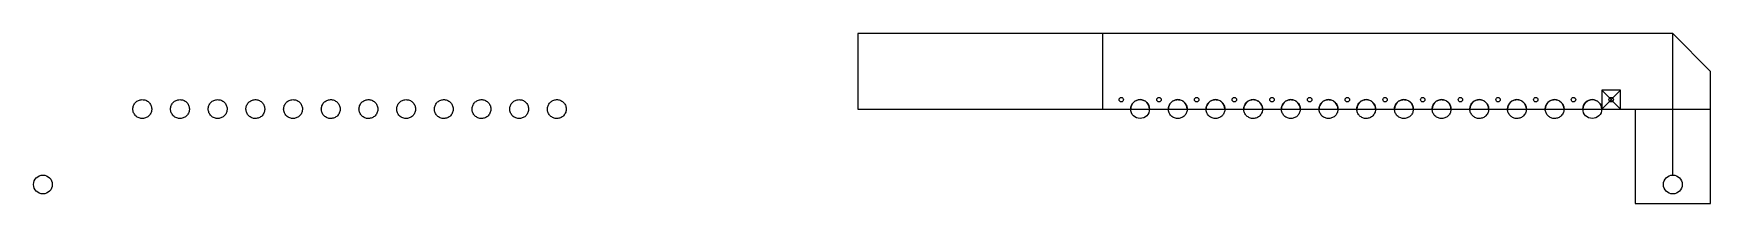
# Model space of a CAD drawing. Header units: millimetres. Extents: x -278 to 288, y -32 to 25.
import ezdxf

# ---------------------------------------------------------------- set-up
doc = ezdxf.new("R2010")
doc.units = ezdxf.units.MM
doc.layers.get('0').update_dxf_attribs({"linetype": 'CONTINUOUS'})

msp = doc.modelspace()

# ---------------------------------------------------------------- linework, layer by layer
for p, q in [((0, 25.4), (0, 0)), ((82.55, 25.4), (0, 25.4)), ((275.07, 0), (275.07, 25.4)), ((257.42, 6.35), (251.06, 6.35)), ((251.06, 0), (257.42, 6.35)), ((257.42, 0), (257.42, 6.35)), ((0, 0), (82.55, 0)), ((262.37, 0), (287.77, 0)), ((275.07, -22.23), (275.07, 0))]:
    msp.add_line(p, q)
for points in [[(82.55, 0), (262.37, 0), (262.37, -31.75), (287.77, -31.75), (287.77, 0), (287.77, 12.7), (275.07, 25.4), (82.55, 25.4)], [(251.06, 0), (257.42, 0), (251.06, 6.35)]]:
    msp.add_lwpolyline(points, close=True)
for centre, radius in [((88.9, 3.17), 0.75), ((95.25, 0), 3.18), ((101.62, 3.17), 0.75), ((114.34, 3.17), 0.75), ((127.06, 3.17), 0.75), ((139.77, 3.17), 0.75), ((152.49, 3.17), 0.75), ((165.21, 3.17), 0.75), ((177.93, 3.17), 0.75), ((190.65, 3.17), 0.75), ((203.37, 3.17), 0.75), ((216.08, 3.17), 0.75), ((228.8, 3.17), 0.75), ((241.52, 3.17), 0.75), ((247.89, 0), 3.18), ((254.24, 3.17), 0.75), ((-275.07, -25.4), 3.17), ((275.07, -25.4), 3.17)]:
    msp.add_circle(centre, radius)
for centre, radius in [((95.25, 0), 3.17), ((107.97, 0), 3.17), ((120.69, 0), 3.17), ((133.41, 0), 3.17), ((146.13, 0), 3.17), ((158.85, 0), 3.17), ((171.57, 0), 3.17), ((184.29, 0), 3.17), ((197.01, 0), 3.17), ((209.73, 0), 3.17), ((222.45, 0), 3.17), ((235.17, 0), 3.17), ((247.89, 0), 3.18)]:
    msp.add_arc(centre, radius, 0, 180)
for points, knots in [([(-244.71, 0), (-244.71, -0.01), (-244.71, -0.01), (-244.7, -0.43), (-244.62, -0.84), (-244.3, -1.61), (-244.07, -1.95), (-243.78, -2.25), (-243.61, -2.41), (-243.43, -2.56), (-243.03, -2.81), (-242.82, -2.91), (-242.21, -3.13), (-241.8, -3.19), (-240.97, -3.15), (-240.57, -3.05), (-239.82, -2.7), (-239.48, -2.46), (-238.92, -1.85), (-238.7, -1.5), (-238.41, -0.72), (-238.34, -0.31), (-238.37, 0.52), (-238.46, 0.92), (-238.8, 1.68), (-239.04, 2.02), (-239.64, 2.59), (-240, 2.81), (-240.77, 3.11), (-241.18, 3.18), (-242.01, 3.17), (-242.41, 3.08), (-243.17, 2.75), (-243.52, 2.51), (-244.09, 1.92), (-244.32, 1.57), (-244.63, 0.81), (-244.71, 0.41), (-244.71, 0)], [-0.250143, -0.250143, -0.250143, -0.250143, -0.248059, -0.248059, -0.12403, -0.12403, 0, 0, 0, 0.070225, 0.070225, 0.140449, 0.140449, 0.264479, 0.264479, 0.388508, 0.388508, 0.512538, 0.512538, 0.636568, 0.636568, 0.760597, 0.760597, 0.884627, 0.884627, 1.008656, 1.008656, 1.132686, 1.132686, 1.256716, 1.256716, 1.380745, 1.380745, 1.504775, 1.504775, 1.628804, 1.628804, 1.75075, 1.75075, 1.75075, 1.75075]), ([(-231.99, 0), (-231.99, -0.01), (-231.99, -0.01), (-231.98, -0.43), (-231.9, -0.84), (-231.58, -1.61), (-231.35, -1.95), (-231.06, -2.25), (-230.89, -2.41), (-230.71, -2.56), (-230.31, -2.81), (-230.1, -2.91), (-229.49, -3.13), (-229.08, -3.19), (-228.25, -3.15), (-227.85, -3.05), (-227.1, -2.7), (-226.76, -2.46), (-226.2, -1.85), (-225.98, -1.5), (-225.69, -0.72), (-225.62, -0.31), (-225.65, 0.52), (-225.74, 0.92), (-226.08, 1.68), (-226.32, 2.02), (-226.92, 2.59), (-227.28, 2.81), (-228.05, 3.11), (-228.46, 3.18), (-229.29, 3.17), (-229.69, 3.08), (-230.45, 2.75), (-230.8, 2.51), (-231.37, 1.92), (-231.6, 1.57), (-231.91, 0.81), (-231.99, 0.41), (-231.99, 0)], [-0.250143, -0.250143, -0.250143, -0.250143, -0.248059, -0.248059, -0.12403, -0.12403, 0, 0, 0, 0.070225, 0.070225, 0.140449, 0.140449, 0.264479, 0.264479, 0.388508, 0.388508, 0.512538, 0.512538, 0.636568, 0.636568, 0.760597, 0.760597, 0.884627, 0.884627, 1.008656, 1.008656, 1.132686, 1.132686, 1.256716, 1.256716, 1.380745, 1.380745, 1.504775, 1.504775, 1.628804, 1.628804, 1.75075, 1.75075, 1.75075, 1.75075]), ([(-219.27, 0), (-219.27, -0.01), (-219.27, -0.01), (-219.26, -0.43), (-219.18, -0.84), (-218.86, -1.61), (-218.63, -1.95), (-218.34, -2.25), (-218.17, -2.41), (-217.99, -2.56), (-217.59, -2.81), (-217.38, -2.91), (-216.77, -3.13), (-216.36, -3.19), (-215.53, -3.15), (-215.13, -3.05), (-214.38, -2.7), (-214.04, -2.46), (-213.48, -1.85), (-213.26, -1.5), (-212.97, -0.72), (-212.9, -0.31), (-212.93, 0.52), (-213.02, 0.92), (-213.36, 1.68), (-213.6, 2.02), (-214.2, 2.59), (-214.56, 2.81), (-215.33, 3.11), (-215.74, 3.18), (-216.57, 3.17), (-216.97, 3.08), (-217.73, 2.75), (-218.08, 2.51), (-218.65, 1.92), (-218.88, 1.57), (-219.19, 0.81), (-219.27, 0.41), (-219.27, 0)], [-0.250143, -0.250143, -0.250143, -0.250143, -0.248059, -0.248059, -0.12403, -0.12403, 0, 0, 0, 0.070225, 0.070225, 0.140449, 0.140449, 0.264479, 0.264479, 0.388508, 0.388508, 0.512538, 0.512538, 0.636568, 0.636568, 0.760597, 0.760597, 0.884627, 0.884627, 1.008656, 1.008656, 1.132686, 1.132686, 1.256716, 1.256716, 1.380745, 1.380745, 1.504775, 1.504775, 1.628804, 1.628804, 1.75075, 1.75075, 1.75075, 1.75075]), ([(-206.55, 0), (-206.55, -0.02), (-206.54, -0.04), (-206.54, -0.48), (-206.45, -0.88), (-206.12, -1.64), (-205.88, -1.99), (-205.29, -2.56), (-204.94, -2.79), (-204.17, -3.1), (-203.76, -3.18), (-202.94, -3.17), (-202.53, -3.09), (-201.76, -2.77), (-201.42, -2.54), (-201.12, -2.25), (-200.96, -2.08), (-200.81, -1.9), (-200.56, -1.5), (-200.46, -1.29), (-200.24, -0.68), (-200.18, -0.27), (-200.22, 0.56), (-200.32, 0.96), (-200.67, 1.71), (-200.91, 2.05), (-201.52, 2.61), (-201.87, 2.83), (-202.65, 3.12), (-203.06, 3.19), (-203.89, 3.16), (-204.29, 3.07), (-205.05, 2.73), (-205.39, 2.49), (-205.96, 1.89), (-206.18, 1.53), (-206.47, 0.78), (-206.55, 0.39), (-206.55, 0)], [-0.75043, -0.75043, -0.75043, -0.75043, -0.744178, -0.744178, -0.620148, -0.620148, -0.496118, -0.496118, -0.372089, -0.372089, -0.248059, -0.248059, -0.12403, -0.12403, 0, 0, 0, 0.070225, 0.070225, 0.140449, 0.140449, 0.264479, 0.264479, 0.388508, 0.388508, 0.512538, 0.512538, 0.636568, 0.636568, 0.760597, 0.760597, 0.884627, 0.884627, 1.008656, 1.008656, 1.132686, 1.132686, 1.250463, 1.250463, 1.250463, 1.250463]), ([(-193.83, 0), (-193.83, -0.01), (-193.83, -0.01), (-193.82, -0.43), (-193.74, -0.84), (-193.42, -1.61), (-193.19, -1.95), (-192.9, -2.25), (-192.73, -2.41), (-192.55, -2.56), (-192.15, -2.81), (-191.94, -2.91), (-191.33, -3.13), (-190.92, -3.19), (-190.09, -3.15), (-189.69, -3.05), (-188.94, -2.7), (-188.6, -2.46), (-188.04, -1.85), (-187.82, -1.5), (-187.53, -0.72), (-187.46, -0.31), (-187.49, 0.52), (-187.58, 0.92), (-187.92, 1.68), (-188.16, 2.02), (-188.76, 2.59), (-189.12, 2.81), (-189.89, 3.11), (-190.3, 3.18), (-191.13, 3.17), (-191.53, 3.08), (-192.29, 2.75), (-192.64, 2.51), (-193.21, 1.92), (-193.44, 1.57), (-193.75, 0.81), (-193.83, 0.41), (-193.83, 0)], [-0.250143, -0.250143, -0.250143, -0.250143, -0.248059, -0.248059, -0.12403, -0.12403, 0, 0, 0, 0.070225, 0.070225, 0.140449, 0.140449, 0.264479, 0.264479, 0.388508, 0.388508, 0.512538, 0.512538, 0.636568, 0.636568, 0.760597, 0.760597, 0.884627, 0.884627, 1.008656, 1.008656, 1.132686, 1.132686, 1.256716, 1.256716, 1.380745, 1.380745, 1.504775, 1.504775, 1.628804, 1.628804, 1.75075, 1.75075, 1.75075, 1.75075]), ([(-181.11, 0), (-181.11, -0.02), (-181.1, -0.04), (-181.1, -0.48), (-181.01, -0.88), (-180.68, -1.64), (-180.44, -1.99), (-179.85, -2.56), (-179.5, -2.79), (-178.73, -3.1), (-178.32, -3.18), (-177.5, -3.17), (-177.09, -3.09), (-176.32, -2.77), (-175.98, -2.54), (-175.68, -2.25), (-175.52, -2.08), (-175.37, -1.9), (-175.12, -1.5), (-175.02, -1.29), (-174.8, -0.68), (-174.74, -0.27), (-174.78, 0.56), (-174.88, 0.96), (-175.23, 1.71), (-175.47, 2.05), (-176.08, 2.61), (-176.43, 2.83), (-177.21, 3.12), (-177.62, 3.19), (-178.45, 3.16), (-178.85, 3.07), (-179.61, 2.73), (-179.95, 2.49), (-180.52, 1.89), (-180.74, 1.53), (-181.03, 0.78), (-181.11, 0.39), (-181.11, 0)], [-0.75043, -0.75043, -0.75043, -0.75043, -0.744178, -0.744178, -0.620148, -0.620148, -0.496118, -0.496118, -0.372089, -0.372089, -0.248059, -0.248059, -0.12403, -0.12403, 0, 0, 0, 0.070225, 0.070225, 0.140449, 0.140449, 0.264479, 0.264479, 0.388508, 0.388508, 0.512538, 0.512538, 0.636568, 0.636568, 0.760597, 0.760597, 0.884627, 0.884627, 1.008656, 1.008656, 1.132686, 1.132686, 1.250463, 1.250463, 1.250463, 1.250463]), ([(-168.39, 0), (-168.39, -0.02), (-168.38, -0.04), (-168.38, -0.48), (-168.29, -0.88), (-167.96, -1.64), (-167.72, -1.99), (-167.13, -2.56), (-166.78, -2.79), (-166.01, -3.1), (-165.6, -3.18), (-164.78, -3.17), (-164.37, -3.09), (-163.6, -2.77), (-163.26, -2.54), (-162.96, -2.25), (-162.8, -2.08), (-162.65, -1.9), (-162.4, -1.5), (-162.3, -1.29), (-162.08, -0.68), (-162.02, -0.27), (-162.06, 0.56), (-162.16, 0.96), (-162.51, 1.71), (-162.75, 2.05), (-163.36, 2.61), (-163.71, 2.83), (-164.49, 3.12), (-164.9, 3.19), (-165.73, 3.16), (-166.13, 3.07), (-166.89, 2.73), (-167.23, 2.49), (-167.8, 1.89), (-168.02, 1.53), (-168.31, 0.78), (-168.39, 0.39), (-168.39, 0)], [-0.75043, -0.75043, -0.75043, -0.75043, -0.744178, -0.744178, -0.620148, -0.620148, -0.496118, -0.496118, -0.372089, -0.372089, -0.248059, -0.248059, -0.12403, -0.12403, 0, 0, 0, 0.070225, 0.070225, 0.140449, 0.140449, 0.264479, 0.264479, 0.388508, 0.388508, 0.512538, 0.512538, 0.636568, 0.636568, 0.760597, 0.760597, 0.884627, 0.884627, 1.008656, 1.008656, 1.132686, 1.132686, 1.250463, 1.250463, 1.250463, 1.250463]), ([(-155.67, 0), (-155.67, -0.01), (-155.67, -0.01), (-155.66, -0.43), (-155.58, -0.84), (-155.26, -1.61), (-155.03, -1.95), (-154.74, -2.25), (-154.57, -2.41), (-154.39, -2.56), (-153.99, -2.81), (-153.78, -2.91), (-153.17, -3.13), (-152.76, -3.19), (-151.93, -3.15), (-151.53, -3.05), (-150.78, -2.7), (-150.44, -2.46), (-149.88, -1.85), (-149.66, -1.5), (-149.37, -0.72), (-149.3, -0.31), (-149.33, 0.52), (-149.42, 0.92), (-149.76, 1.68), (-150, 2.02), (-150.6, 2.59), (-150.96, 2.81), (-151.73, 3.11), (-152.14, 3.18), (-152.97, 3.17), (-153.37, 3.08), (-154.13, 2.75), (-154.48, 2.51), (-155.05, 1.92), (-155.28, 1.57), (-155.59, 0.81), (-155.67, 0.41), (-155.67, 0)], [-0.250143, -0.250143, -0.250143, -0.250143, -0.248059, -0.248059, -0.12403, -0.12403, 0, 0, 0, 0.070225, 0.070225, 0.140449, 0.140449, 0.264479, 0.264479, 0.388508, 0.388508, 0.512538, 0.512538, 0.636568, 0.636568, 0.760597, 0.760597, 0.884627, 0.884627, 1.008656, 1.008656, 1.132686, 1.132686, 1.256716, 1.256716, 1.380745, 1.380745, 1.504775, 1.504775, 1.628804, 1.628804, 1.75075, 1.75075, 1.75075, 1.75075]), ([(-142.95, 0), (-142.95, -0.02), (-142.94, -0.04), (-142.94, -0.48), (-142.85, -0.88), (-142.52, -1.64), (-142.28, -1.99), (-141.69, -2.56), (-141.34, -2.79), (-140.57, -3.1), (-140.16, -3.18), (-139.34, -3.17), (-138.93, -3.09), (-138.16, -2.77), (-137.82, -2.54), (-137.52, -2.25), (-137.36, -2.08), (-137.21, -1.9), (-136.96, -1.5), (-136.86, -1.29), (-136.64, -0.68), (-136.58, -0.27), (-136.62, 0.56), (-136.72, 0.96), (-137.07, 1.71), (-137.31, 2.05), (-137.92, 2.61), (-138.27, 2.83), (-139.05, 3.12), (-139.46, 3.19), (-140.29, 3.16), (-140.69, 3.07), (-141.45, 2.73), (-141.79, 2.49), (-142.36, 1.89), (-142.58, 1.53), (-142.87, 0.78), (-142.95, 0.39), (-142.95, 0)], [-0.75043, -0.75043, -0.75043, -0.75043, -0.744178, -0.744178, -0.620148, -0.620148, -0.496118, -0.496118, -0.372089, -0.372089, -0.248059, -0.248059, -0.12403, -0.12403, 0, 0, 0, 0.070225, 0.070225, 0.140449, 0.140449, 0.264479, 0.264479, 0.388508, 0.388508, 0.512538, 0.512538, 0.636568, 0.636568, 0.760597, 0.760597, 0.884627, 0.884627, 1.008656, 1.008656, 1.132686, 1.132686, 1.250463, 1.250463, 1.250463, 1.250463]), ([(-130.23, 0), (-130.23, -0.02), (-130.22, -0.04), (-130.22, -0.48), (-130.13, -0.88), (-129.8, -1.64), (-129.56, -1.99), (-128.97, -2.56), (-128.62, -2.79), (-127.85, -3.1), (-127.44, -3.18), (-126.62, -3.17), (-126.21, -3.09), (-125.44, -2.77), (-125.1, -2.54), (-124.8, -2.25), (-124.64, -2.08), (-124.49, -1.9), (-124.24, -1.5), (-124.14, -1.29), (-123.92, -0.68), (-123.86, -0.27), (-123.9, 0.56), (-124, 0.96), (-124.35, 1.71), (-124.59, 2.05), (-125.2, 2.61), (-125.55, 2.83), (-126.33, 3.12), (-126.74, 3.19), (-127.57, 3.16), (-127.97, 3.07), (-128.73, 2.73), (-129.07, 2.49), (-129.64, 1.89), (-129.86, 1.53), (-130.15, 0.78), (-130.23, 0.39), (-130.23, 0)], [-0.75043, -0.75043, -0.75043, -0.75043, -0.744178, -0.744178, -0.620148, -0.620148, -0.496118, -0.496118, -0.372089, -0.372089, -0.248059, -0.248059, -0.12403, -0.12403, 0, 0, 0, 0.070225, 0.070225, 0.140449, 0.140449, 0.264479, 0.264479, 0.388508, 0.388508, 0.512538, 0.512538, 0.636568, 0.636568, 0.760597, 0.760597, 0.884627, 0.884627, 1.008656, 1.008656, 1.132686, 1.132686, 1.250463, 1.250463, 1.250463, 1.250463]), ([(-117.51, 0), (-117.51, -0.01), (-117.51, -0.01), (-117.5, -0.43), (-117.42, -0.84), (-117.1, -1.61), (-116.87, -1.95), (-116.58, -2.25), (-116.41, -2.41), (-116.23, -2.56), (-115.83, -2.81), (-115.62, -2.91), (-115.01, -3.13), (-114.6, -3.19), (-113.77, -3.15), (-113.37, -3.05), (-112.62, -2.7), (-112.28, -2.46), (-111.72, -1.85), (-111.5, -1.5), (-111.21, -0.72), (-111.14, -0.31), (-111.17, 0.52), (-111.26, 0.92), (-111.6, 1.68), (-111.84, 2.02), (-112.44, 2.59), (-112.8, 2.81), (-113.57, 3.11), (-113.98, 3.18), (-114.81, 3.17), (-115.21, 3.08), (-115.97, 2.75), (-116.32, 2.51), (-116.89, 1.92), (-117.12, 1.57), (-117.43, 0.81), (-117.51, 0.41), (-117.51, 0)], [-0.250143, -0.250143, -0.250143, -0.250143, -0.248059, -0.248059, -0.12403, -0.12403, 0, 0, 0, 0.070225, 0.070225, 0.140449, 0.140449, 0.264479, 0.264479, 0.388508, 0.388508, 0.512538, 0.512538, 0.636568, 0.636568, 0.760597, 0.760597, 0.884627, 0.884627, 1.008656, 1.008656, 1.132686, 1.132686, 1.256716, 1.256716, 1.380745, 1.380745, 1.504775, 1.504775, 1.628804, 1.628804, 1.75075, 1.75075, 1.75075, 1.75075]), ([(-104.79, 0), (-104.79, -0.02), (-104.78, -0.04), (-104.78, -0.48), (-104.69, -0.88), (-104.36, -1.64), (-104.12, -1.99), (-103.53, -2.56), (-103.18, -2.79), (-102.41, -3.1), (-102, -3.18), (-101.18, -3.17), (-100.77, -3.09), (-100, -2.77), (-99.66, -2.54), (-99.36, -2.25), (-99.2, -2.08), (-99.05, -1.9), (-98.8, -1.5), (-98.7, -1.29), (-98.48, -0.68), (-98.42, -0.27), (-98.46, 0.56), (-98.56, 0.96), (-98.91, 1.71), (-99.15, 2.05), (-99.76, 2.61), (-100.11, 2.83), (-100.89, 3.12), (-101.3, 3.19), (-102.13, 3.16), (-102.53, 3.07), (-103.29, 2.73), (-103.63, 2.49), (-104.2, 1.89), (-104.42, 1.53), (-104.71, 0.78), (-104.79, 0.39), (-104.79, 0)], [-0.75043, -0.75043, -0.75043, -0.75043, -0.744178, -0.744178, -0.620148, -0.620148, -0.496118, -0.496118, -0.372089, -0.372089, -0.248059, -0.248059, -0.12403, -0.12403, 0, 0, 0, 0.070225, 0.070225, 0.140449, 0.140449, 0.264479, 0.264479, 0.388508, 0.388508, 0.512538, 0.512538, 0.636568, 0.636568, 0.760597, 0.760597, 0.884627, 0.884627, 1.008656, 1.008656, 1.132686, 1.132686, 1.250463, 1.250463, 1.250463, 1.250463]), ([(111.14, 0), (111.14, 0.03), (111.14, 0.07), (111.13, 0.52), (111.04, 0.92), (110.7, 1.68), (110.46, 2.02), (109.86, 2.59), (109.5, 2.81), (108.73, 3.11), (108.32, 3.18), (107.49, 3.17), (107.09, 3.08), (106.33, 2.75), (105.98, 2.51), (105.41, 1.92), (105.18, 1.57), (104.87, 0.8), (104.79, 0.39), (104.8, -0.43), (104.88, -0.84), (105.2, -1.61), (105.43, -1.95), (105.72, -2.25), (105.89, -2.41), (106.07, -2.56), (106.47, -2.81), (106.68, -2.91), (107.29, -3.13), (107.7, -3.19), (108.53, -3.15), (108.93, -3.05), (109.68, -2.7), (110.02, -2.46), (110.58, -1.85), (110.8, -1.5), (111.08, -0.75), (111.14, -0.38), (111.14, 0)], [-1.25072, -1.25072, -1.25072, -1.25072, -1.240296, -1.240296, -1.116267, -1.116267, -0.992237, -0.992237, -0.868207, -0.868207, -0.744178, -0.744178, -0.620148, -0.620148, -0.496118, -0.496118, -0.372089, -0.372089, -0.248059, -0.248059, -0.12403, -0.12403, 0, 0, 0, 0.070225, 0.070225, 0.140449, 0.140449, 0.264479, 0.264479, 0.388508, 0.388508, 0.512538, 0.512538, 0.636568, 0.636568, 0.750173, 0.750173, 0.750173, 0.750173]), ([(123.86, 0), (123.86, 0.03), (123.86, 0.07), (123.85, 0.52), (123.76, 0.92), (123.42, 1.68), (123.18, 2.02), (122.58, 2.59), (122.22, 2.81), (121.45, 3.11), (121.04, 3.18), (120.21, 3.17), (119.81, 3.08), (119.05, 2.75), (118.7, 2.51), (118.13, 1.92), (117.9, 1.57), (117.59, 0.8), (117.51, 0.39), (117.52, -0.43), (117.6, -0.84), (117.92, -1.61), (118.15, -1.95), (118.44, -2.25), (118.61, -2.41), (118.79, -2.56), (119.19, -2.81), (119.4, -2.91), (120.01, -3.13), (120.42, -3.19), (121.25, -3.15), (121.65, -3.05), (122.4, -2.7), (122.74, -2.46), (123.3, -1.85), (123.52, -1.5), (123.8, -0.75), (123.86, -0.38), (123.86, 0)], [-1.25072, -1.25072, -1.25072, -1.25072, -1.240296, -1.240296, -1.116267, -1.116267, -0.992237, -0.992237, -0.868207, -0.868207, -0.744178, -0.744178, -0.620148, -0.620148, -0.496118, -0.496118, -0.372089, -0.372089, -0.248059, -0.248059, -0.12403, -0.12403, 0, 0, 0, 0.070225, 0.070225, 0.140449, 0.140449, 0.264479, 0.264479, 0.388508, 0.388508, 0.512538, 0.512538, 0.636568, 0.636568, 0.750173, 0.750173, 0.750173, 0.750173]), ([(136.58, 0), (136.58, 0.05), (136.58, 0.1), (136.56, 0.56), (136.46, 0.96), (136.11, 1.71), (135.87, 2.05), (135.26, 2.61), (134.91, 2.83), (134.13, 3.12), (133.72, 3.19), (132.89, 3.16), (132.49, 3.07), (131.73, 2.73), (131.39, 2.49), (130.82, 1.89), (130.6, 1.53), (130.3, 0.76), (130.23, 0.35), (130.24, -0.48), (130.33, -0.88), (130.66, -1.64), (130.9, -1.99), (131.49, -2.56), (131.84, -2.79), (132.61, -3.1), (133.02, -3.18), (133.84, -3.17), (134.25, -3.09), (135.02, -2.77), (135.36, -2.54), (135.66, -2.25), (135.82, -2.08), (135.97, -1.9), (136.22, -1.5), (136.32, -1.29), (136.52, -0.73), (136.58, -0.36), (136.58, 0)], [-1.751013, -1.751013, -1.751013, -1.751013, -1.736415, -1.736415, -1.612385, -1.612385, -1.488355, -1.488355, -1.364326, -1.364326, -1.240296, -1.240296, -1.116267, -1.116267, -0.992237, -0.992237, -0.868207, -0.868207, -0.744178, -0.744178, -0.620148, -0.620148, -0.496118, -0.496118, -0.372089, -0.372089, -0.248059, -0.248059, -0.12403, -0.12403, 0, 0, 0, 0.070225, 0.070225, 0.140449, 0.140449, 0.249881, 0.249881, 0.249881, 0.249881]), ([(149.3, 0), (149.3, 0.03), (149.3, 0.07), (149.29, 0.52), (149.2, 0.92), (148.86, 1.68), (148.62, 2.02), (148.02, 2.59), (147.66, 2.81), (146.89, 3.11), (146.48, 3.18), (145.65, 3.17), (145.25, 3.08), (144.49, 2.75), (144.14, 2.51), (143.57, 1.92), (143.34, 1.57), (143.03, 0.8), (142.95, 0.39), (142.96, -0.43), (143.04, -0.84), (143.36, -1.61), (143.59, -1.95), (143.88, -2.25), (144.05, -2.41), (144.23, -2.56), (144.63, -2.81), (144.84, -2.91), (145.45, -3.13), (145.86, -3.19), (146.69, -3.15), (147.09, -3.05), (147.84, -2.7), (148.18, -2.46), (148.74, -1.85), (148.96, -1.5), (149.24, -0.75), (149.3, -0.38), (149.3, 0)], [-1.25072, -1.25072, -1.25072, -1.25072, -1.240296, -1.240296, -1.116267, -1.116267, -0.992237, -0.992237, -0.868207, -0.868207, -0.744178, -0.744178, -0.620148, -0.620148, -0.496118, -0.496118, -0.372089, -0.372089, -0.248059, -0.248059, -0.12403, -0.12403, 0, 0, 0, 0.070225, 0.070225, 0.140449, 0.140449, 0.264479, 0.264479, 0.388508, 0.388508, 0.512538, 0.512538, 0.636568, 0.636568, 0.750173, 0.750173, 0.750173, 0.750173]), ([(162.02, 0), (162.02, 0.03), (162.02, 0.07), (162.01, 0.52), (161.92, 0.92), (161.58, 1.68), (161.34, 2.02), (160.74, 2.59), (160.38, 2.81), (159.61, 3.11), (159.2, 3.18), (158.37, 3.17), (157.97, 3.08), (157.21, 2.75), (156.86, 2.51), (156.29, 1.92), (156.06, 1.57), (155.75, 0.8), (155.67, 0.39), (155.68, -0.43), (155.76, -0.84), (156.08, -1.61), (156.31, -1.95), (156.6, -2.25), (156.77, -2.41), (156.95, -2.56), (157.35, -2.81), (157.56, -2.91), (158.17, -3.13), (158.58, -3.19), (159.41, -3.15), (159.81, -3.05), (160.56, -2.7), (160.9, -2.46), (161.46, -1.85), (161.68, -1.5), (161.96, -0.75), (162.02, -0.38), (162.02, 0)], [-1.25072, -1.25072, -1.25072, -1.25072, -1.240296, -1.240296, -1.116267, -1.116267, -0.992237, -0.992237, -0.868207, -0.868207, -0.744178, -0.744178, -0.620148, -0.620148, -0.496118, -0.496118, -0.372089, -0.372089, -0.248059, -0.248059, -0.12403, -0.12403, 0, 0, 0, 0.070225, 0.070225, 0.140449, 0.140449, 0.264479, 0.264479, 0.388508, 0.388508, 0.512538, 0.512538, 0.636568, 0.636568, 0.750173, 0.750173, 0.750173, 0.750173]), ([(174.74, 0), (174.74, 0.05), (174.74, 0.1), (174.72, 0.56), (174.62, 0.96), (174.27, 1.71), (174.03, 2.05), (173.42, 2.61), (173.07, 2.83), (172.29, 3.12), (171.88, 3.19), (171.05, 3.16), (170.65, 3.07), (169.89, 2.73), (169.55, 2.49), (168.98, 1.89), (168.76, 1.53), (168.46, 0.76), (168.39, 0.35), (168.4, -0.48), (168.49, -0.88), (168.82, -1.64), (169.06, -1.99), (169.65, -2.56), (170, -2.79), (170.77, -3.1), (171.18, -3.18), (172, -3.17), (172.41, -3.09), (173.18, -2.77), (173.52, -2.54), (173.82, -2.25), (173.98, -2.08), (174.13, -1.9), (174.38, -1.5), (174.48, -1.29), (174.68, -0.73), (174.74, -0.36), (174.74, 0)], [-1.751013, -1.751013, -1.751013, -1.751013, -1.736415, -1.736415, -1.612385, -1.612385, -1.488355, -1.488355, -1.364326, -1.364326, -1.240296, -1.240296, -1.116267, -1.116267, -0.992237, -0.992237, -0.868207, -0.868207, -0.744178, -0.744178, -0.620148, -0.620148, -0.496118, -0.496118, -0.372089, -0.372089, -0.248059, -0.248059, -0.12403, -0.12403, 0, 0, 0, 0.070225, 0.070225, 0.140449, 0.140449, 0.249881, 0.249881, 0.249881, 0.249881]), ([(187.46, 0), (187.46, 0.03), (187.46, 0.07), (187.45, 0.52), (187.36, 0.92), (187.02, 1.68), (186.78, 2.02), (186.18, 2.59), (185.82, 2.81), (185.05, 3.11), (184.64, 3.18), (183.81, 3.17), (183.41, 3.08), (182.65, 2.75), (182.3, 2.51), (181.73, 1.92), (181.5, 1.57), (181.19, 0.8), (181.11, 0.39), (181.12, -0.43), (181.2, -0.84), (181.52, -1.61), (181.75, -1.95), (182.04, -2.25), (182.21, -2.41), (182.39, -2.56), (182.79, -2.81), (183, -2.91), (183.61, -3.13), (184.02, -3.19), (184.85, -3.15), (185.25, -3.05), (186, -2.7), (186.34, -2.46), (186.9, -1.85), (187.12, -1.5), (187.4, -0.75), (187.46, -0.38), (187.46, 0)], [-1.25072, -1.25072, -1.25072, -1.25072, -1.240296, -1.240296, -1.116267, -1.116267, -0.992237, -0.992237, -0.868207, -0.868207, -0.744178, -0.744178, -0.620148, -0.620148, -0.496118, -0.496118, -0.372089, -0.372089, -0.248059, -0.248059, -0.12403, -0.12403, 0, 0, 0, 0.070225, 0.070225, 0.140449, 0.140449, 0.264479, 0.264479, 0.388508, 0.388508, 0.512538, 0.512538, 0.636568, 0.636568, 0.750173, 0.750173, 0.750173, 0.750173]), ([(200.18, 0), (200.18, 0.03), (200.18, 0.07), (200.17, 0.52), (200.08, 0.92), (199.74, 1.68), (199.5, 2.02), (198.9, 2.59), (198.54, 2.81), (197.77, 3.11), (197.36, 3.18), (196.53, 3.17), (196.13, 3.08), (195.37, 2.75), (195.02, 2.51), (194.45, 1.92), (194.22, 1.57), (193.91, 0.8), (193.83, 0.39), (193.84, -0.43), (193.92, -0.84), (194.24, -1.61), (194.47, -1.95), (194.76, -2.25), (194.93, -2.41), (195.11, -2.56), (195.51, -2.81), (195.72, -2.91), (196.33, -3.13), (196.74, -3.19), (197.57, -3.15), (197.97, -3.05), (198.72, -2.7), (199.06, -2.46), (199.62, -1.85), (199.84, -1.5), (200.12, -0.75), (200.18, -0.38), (200.18, 0)], [-1.25072, -1.25072, -1.25072, -1.25072, -1.240296, -1.240296, -1.116267, -1.116267, -0.992237, -0.992237, -0.868207, -0.868207, -0.744178, -0.744178, -0.620148, -0.620148, -0.496118, -0.496118, -0.372089, -0.372089, -0.248059, -0.248059, -0.12403, -0.12403, 0, 0, 0, 0.070225, 0.070225, 0.140449, 0.140449, 0.264479, 0.264479, 0.388508, 0.388508, 0.512538, 0.512538, 0.636568, 0.636568, 0.750173, 0.750173, 0.750173, 0.750173]), ([(212.9, 0), (212.9, 0.05), (212.9, 0.1), (212.88, 0.56), (212.78, 0.96), (212.43, 1.71), (212.19, 2.05), (211.58, 2.61), (211.23, 2.83), (210.45, 3.12), (210.04, 3.19), (209.21, 3.16), (208.81, 3.07), (208.05, 2.73), (207.71, 2.49), (207.14, 1.89), (206.92, 1.53), (206.62, 0.76), (206.55, 0.35), (206.56, -0.48), (206.65, -0.88), (206.98, -1.64), (207.22, -1.99), (207.81, -2.56), (208.16, -2.79), (208.93, -3.1), (209.34, -3.18), (210.16, -3.17), (210.57, -3.09), (211.34, -2.77), (211.68, -2.54), (211.98, -2.25), (212.14, -2.08), (212.29, -1.9), (212.54, -1.5), (212.64, -1.29), (212.84, -0.73), (212.9, -0.36), (212.9, 0)], [-1.751013, -1.751013, -1.751013, -1.751013, -1.736415, -1.736415, -1.612385, -1.612385, -1.488355, -1.488355, -1.364326, -1.364326, -1.240296, -1.240296, -1.116267, -1.116267, -0.992237, -0.992237, -0.868207, -0.868207, -0.744178, -0.744178, -0.620148, -0.620148, -0.496118, -0.496118, -0.372089, -0.372089, -0.248059, -0.248059, -0.12403, -0.12403, 0, 0, 0, 0.070225, 0.070225, 0.140449, 0.140449, 0.249881, 0.249881, 0.249881, 0.249881]), ([(225.62, 0), (225.62, 0.05), (225.62, 0.1), (225.6, 0.56), (225.5, 0.96), (225.15, 1.71), (224.91, 2.05), (224.3, 2.61), (223.95, 2.83), (223.17, 3.12), (222.76, 3.19), (221.93, 3.16), (221.53, 3.07), (220.77, 2.73), (220.43, 2.49), (219.86, 1.89), (219.64, 1.53), (219.34, 0.76), (219.27, 0.35), (219.28, -0.48), (219.37, -0.88), (219.7, -1.64), (219.94, -1.99), (220.53, -2.56), (220.88, -2.79), (221.65, -3.1), (222.06, -3.18), (222.88, -3.17), (223.29, -3.09), (224.06, -2.77), (224.4, -2.54), (224.7, -2.25), (224.86, -2.08), (225.01, -1.9), (225.26, -1.5), (225.36, -1.29), (225.56, -0.73), (225.62, -0.36), (225.62, 0)], [-1.751013, -1.751013, -1.751013, -1.751013, -1.736415, -1.736415, -1.612385, -1.612385, -1.488355, -1.488355, -1.364326, -1.364326, -1.240296, -1.240296, -1.116267, -1.116267, -0.992237, -0.992237, -0.868207, -0.868207, -0.744178, -0.744178, -0.620148, -0.620148, -0.496118, -0.496118, -0.372089, -0.372089, -0.248059, -0.248059, -0.12403, -0.12403, 0, 0, 0, 0.070225, 0.070225, 0.140449, 0.140449, 0.249881, 0.249881, 0.249881, 0.249881]), ([(238.34, 0), (238.34, 0.05), (238.34, 0.1), (238.32, 0.56), (238.22, 0.96), (237.87, 1.71), (237.63, 2.05), (237.02, 2.61), (236.67, 2.83), (235.89, 3.12), (235.48, 3.19), (234.65, 3.16), (234.25, 3.07), (233.49, 2.73), (233.15, 2.49), (232.58, 1.89), (232.36, 1.53), (232.06, 0.76), (231.99, 0.35), (232, -0.48), (232.09, -0.88), (232.42, -1.64), (232.66, -1.99), (233.25, -2.56), (233.6, -2.79), (234.37, -3.1), (234.78, -3.18), (235.6, -3.17), (236.01, -3.09), (236.78, -2.77), (237.12, -2.54), (237.42, -2.25), (237.58, -2.08), (237.73, -1.9), (237.98, -1.5), (238.08, -1.29), (238.28, -0.73), (238.34, -0.36), (238.34, 0)], [-1.751013, -1.751013, -1.751013, -1.751013, -1.736415, -1.736415, -1.612385, -1.612385, -1.488355, -1.488355, -1.364326, -1.364326, -1.240296, -1.240296, -1.116267, -1.116267, -0.992237, -0.992237, -0.868207, -0.868207, -0.744178, -0.744178, -0.620148, -0.620148, -0.496118, -0.496118, -0.372089, -0.372089, -0.248059, -0.248059, -0.12403, -0.12403, 0, 0, 0, 0.070225, 0.070225, 0.140449, 0.140449, 0.249881, 0.249881, 0.249881, 0.249881])]:
    msp.add_open_spline(points, degree=3, knots=knots)

doc.saveas('drawing.dxf')
